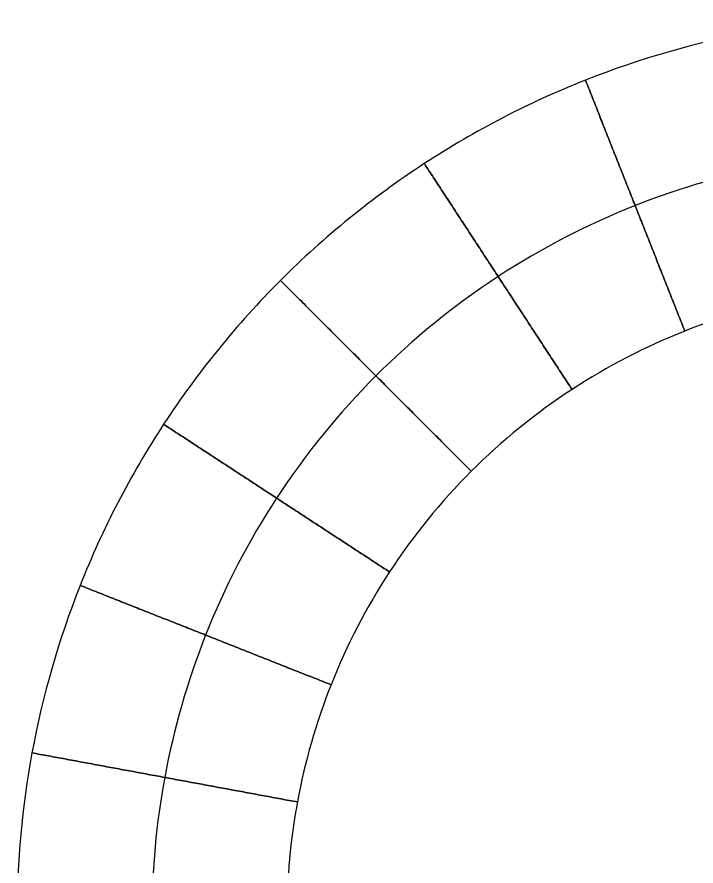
# Model space of a CAD drawing. Header units: millimetres. Extents: x 20.2 to 60.2, y 0 to 42.2.
# Drawn here: x 20.17 to 35.26, y 21.12 to 40 of the extents above; entities that cross this region are included whole.
import ezdxf

# ---------------------------------------------------------------- set-up
doc = ezdxf.new("R2010")
doc.units = ezdxf.units.MM
doc.layers.add('CHARGING$Platiene Rund Transmitter', color=178, linetype='Continuous', true_color=0x000000)

msp = doc.modelspace()

# ---------------------------------------------------------------- linework, layer by layer
at = {"layer": 'CHARGING$Platiene Rund Transmitter', "color": 86, "true_color": 0x118002}
for points in [[(40.166, 40), (41.386, 40), (43.899, 39.769), (47.626, 38.698), (51.21, 36.841), (54.409, 34.243), (57.007, 31.044), (58.864, 27.46), (59.935, 23.733), (60.278, 20), (59.935, 16.267), (58.864, 12.54), (57.007, 8.955), (54.409, 5.757), (51.21, 3.159), (47.626, 1.302), (43.899, 0.231), (40.166, -0.112), (36.433, 0.231), (32.706, 1.302), (29.121, 3.159), (25.923, 5.757), (23.325, 8.956), (21.468, 12.54), (20.396, 16.267), (20.054, 20), (20.396, 23.733), (21.468, 27.46), (23.325, 31.045), (25.923, 34.243), (29.121, 36.841), (32.705, 38.698), (36.433, 39.769), (38.946, 40), (40.166, 40)], [(40.166, 40, 1), (41.386, 40, 1), (43.899, 39.769, 1), (47.626, 38.698, 1), (51.21, 36.841, 1), (54.409, 34.243, 1), (57.007, 31.044, 1), (58.864, 27.46, 1), (59.935, 23.733, 1), (60.278, 20, 1), (59.935, 16.267, 1), (58.864, 12.54, 1), (57.007, 8.955, 1), (54.409, 5.757, 1), (51.21, 3.159, 1), (47.626, 1.302, 1), (43.899, 0.231, 1), (40.166, -0.112, 1), (36.433, 0.231, 1), (32.706, 1.302, 1), (29.121, 3.159, 1), (25.923, 5.757, 1), (23.325, 8.956, 1), (21.468, 12.54, 1), (20.396, 16.267, 1), (20.054, 20, 1), (20.396, 23.733, 1), (21.468, 27.46, 1), (23.325, 31.045, 1), (25.923, 34.243, 1), (29.121, 36.841, 1), (32.705, 38.698, 1), (36.433, 39.769, 1), (38.946, 40, 1), (40.166, 40, 1)], [(40.166, 40, 0.5), (41.386, 40, 0.5), (43.899, 39.769, 0.5), (47.626, 38.698, 0.5), (51.21, 36.841, 0.5), (54.409, 34.243, 0.5), (57.007, 31.044, 0.5), (58.864, 27.46, 0.5), (59.935, 23.733, 0.5), (60.278, 20, 0.5), (59.935, 16.267, 0.5), (58.864, 12.54, 0.5), (57.007, 8.955, 0.5), (54.409, 5.757, 0.5), (51.21, 3.159, 0.5), (47.626, 1.302, 0.5), (43.899, 0.231, 0.5), (40.166, -0.112, 0.5), (36.433, 0.231, 0.5), (32.706, 1.302, 0.5), (29.121, 3.159, 0.5), (25.923, 5.757, 0.5), (23.325, 8.956, 0.5), (21.468, 12.54, 0.5), (20.396, 16.267, 0.5), (20.054, 20, 0.5), (20.396, 23.733, 0.5), (21.468, 27.46, 0.5), (23.325, 31.045, 0.5), (25.923, 34.243, 0.5), (29.121, 36.841, 0.5), (32.705, 38.698, 0.5), (36.433, 39.769, 0.5), (38.946, 40, 0.5), (40.166, 40, 0.5)], [(40.166, 37), (41.203, 37), (43.339, 36.804), (46.507, 35.893), (49.554, 34.315), (52.272, 32.107), (54.481, 29.388), (56.059, 26.341), (56.97, 23.173), (57.261, 20), (56.97, 16.827), (56.059, 13.659), (54.481, 10.612), (52.272, 7.894), (49.554, 5.685), (46.507, 4.107), (43.339, 3.196), (40.166, 2.905), (36.993, 3.196), (33.825, 4.107), (30.778, 5.685), (28.06, 7.893), (25.851, 10.612), (24.273, 13.659), (23.362, 16.827), (23.071, 20), (23.362, 23.173), (24.273, 26.341), (25.851, 29.388), (28.059, 32.106), (30.778, 34.315), (33.825, 35.893), (36.993, 36.804), (39.129, 37), (40.166, 37)], [(40.166, 37, 1), (41.203, 37, 1), (43.339, 36.804, 1), (46.507, 35.893, 1), (49.554, 34.315, 1), (52.272, 32.107, 1), (54.481, 29.388, 1), (56.059, 26.341, 1), (56.97, 23.173, 1), (57.261, 20, 1), (56.97, 16.827, 1), (56.059, 13.659, 1), (54.481, 10.612, 1), (52.272, 7.894, 1), (49.554, 5.685, 1), (46.507, 4.107, 1), (43.339, 3.196, 1), (40.166, 2.905, 1), (36.993, 3.196, 1), (33.825, 4.107, 1), (30.778, 5.685, 1), (28.06, 7.893, 1), (25.851, 10.612, 1), (24.273, 13.659, 1), (23.362, 16.827, 1), (23.071, 20, 1), (23.362, 23.173, 1), (24.273, 26.341, 1), (25.851, 29.388, 1), (28.059, 32.106, 1), (30.778, 34.315, 1), (33.825, 35.893, 1), (36.993, 36.804, 1), (39.129, 37, 1), (40.166, 37, 1)], [(40.166, 34), (41.02, 34), (42.779, 33.839), (45.388, 33.088), (47.897, 31.789), (50.136, 29.97), (51.955, 27.731), (53.254, 25.222), (54.005, 22.613), (54.244, 20), (54.005, 17.387), (53.254, 14.778), (51.955, 12.269), (50.136, 10.03), (47.897, 8.211), (45.388, 6.912), (42.779, 6.161), (40.166, 5.922), (37.553, 6.161), (34.944, 6.912), (32.435, 8.211), (30.196, 10.03), (28.377, 12.269), (27.078, 14.778), (26.327, 17.387), (26.088, 20), (26.327, 22.613), (27.077, 25.222), (28.377, 27.731), (30.196, 29.97), (32.435, 31.789), (34.944, 33.088), (37.553, 33.839), (39.312, 34), (40.166, 34)], [(40.166, 34, 1), (41.02, 34, 1), (42.779, 33.839, 1), (45.388, 33.088, 1), (47.897, 31.789, 1), (50.136, 29.97, 1), (51.955, 27.731, 1), (53.254, 25.222, 1), (54.005, 22.613, 1), (54.244, 20, 1), (54.005, 17.387, 1), (53.254, 14.778, 1), (51.955, 12.269, 1), (50.136, 10.03, 1), (47.897, 8.211, 1), (45.388, 6.912, 1), (42.779, 6.161, 1), (40.166, 5.922, 1), (37.553, 6.161, 1), (34.944, 6.912, 1), (32.435, 8.211, 1), (30.196, 10.03, 1), (28.377, 12.269, 1), (27.078, 14.778, 1), (26.327, 17.387, 1), (26.088, 20, 1), (26.327, 22.613, 1), (27.077, 25.222, 1), (28.377, 27.731, 1), (30.196, 29.97, 1), (32.435, 31.789, 1), (34.944, 33.088, 1), (37.553, 33.839, 1), (39.312, 34, 1), (40.166, 34, 1)], [(40.166, 34, 0.5), (41.02, 34, 0.5), (42.779, 33.839, 0.5), (45.388, 33.088, 0.5), (47.897, 31.789, 0.5), (50.136, 29.97, 0.5), (51.955, 27.731, 0.5), (53.254, 25.222, 0.5), (54.005, 22.613, 0.5), (54.244, 20, 0.5), (54.005, 17.387, 0.5), (53.254, 14.778, 0.5), (51.955, 12.269, 0.5), (50.136, 10.03, 0.5), (47.897, 8.211, 0.5), (45.388, 6.912, 0.5), (42.779, 6.161, 0.5), (40.166, 5.922, 0.5), (37.553, 6.161, 0.5), (34.944, 6.912, 0.5), (32.435, 8.211, 0.5), (30.196, 10.03, 0.5), (28.377, 12.269, 0.5), (27.078, 14.778, 0.5), (26.327, 17.387, 0.5), (26.088, 20, 0.5), (26.327, 22.613, 0.5), (27.077, 25.222, 0.5), (28.377, 27.731, 0.5), (30.196, 29.97, 0.5), (32.435, 31.789, 0.5), (34.944, 33.088, 0.5), (37.553, 33.839, 0.5), (39.312, 34, 0.5), (40.166, 34, 0.5)]]:
    msp.add_open_spline(points, degree=3, knots=[0, 0, 0, 0, 2.996669, 6.173385, 9.482612, 12.862313, 16.242013, 19.55124, 22.727957, 25.724626, 28.721294, 31.898011, 35.207238, 38.586938, 41.966639, 45.275866, 48.452582, 51.449251, 54.44592, 57.622636, 60.931863, 64.311564, 67.691265, 71.000491, 74.177208, 77.173877, 80.170545, 83.347262, 86.656489, 90.036189, 93.41589, 96.725117, 99.901833, 102.898502, 102.898502, 102.898502, 102.898502], dxfattribs=at)
for points in [[(35.013, 33.017), (33.908, 35.806), (32.804, 38.596)], [(32.804, 38.596), (32.804, 38.596, 0.5), (32.804, 38.596, 1)], [(32.804, 38.596, 1), (33.908, 35.806, 1), (35.013, 33.017, 1)], [(32.505, 31.718), (30.863, 34.229), (29.222, 36.74)], [(29.222, 36.74), (29.222, 36.74, 0.5), (29.222, 36.74, 1)], [(29.222, 36.74, 1), (30.863, 34.229, 1), (32.505, 31.718, 1)], [(30.266, 29.899), (28.145, 32.021), (26.024, 34.142)], [(26.024, 34.142), (26.024, 34.142, 0.5), (26.024, 34.142, 1)], [(26.024, 34.142, 1), (28.145, 32.021, 1), (30.266, 29.899, 1)], [(35.013, 33.017, 1), (35.013, 33.017, 0.5), (35.013, 33.017)], [(32.505, 31.718, 1), (32.505, 31.718, 0.5), (32.505, 31.718)], [(28.448, 27.661), (25.937, 29.303), (23.426, 30.944)], [(23.426, 30.944), (23.426, 30.944, 0.5), (23.426, 30.944, 1)], [(23.426, 30.944, 1), (25.937, 29.303, 1), (28.448, 27.661, 1)], [(30.266, 29.899, 1), (30.266, 29.899, 0.5), (30.266, 29.899)], [(28.448, 27.661, 1), (28.448, 27.661, 0.5), (28.448, 27.661)], [(27.149, 25.153), (24.36, 26.258), (21.57, 27.362)], [(21.57, 27.362), (21.57, 27.362, 0.5), (21.57, 27.362, 1)], [(21.57, 27.362, 1), (24.36, 26.258, 1), (27.149, 25.153, 1)], [(27.149, 25.153, 1), (27.149, 25.153, 0.5), (27.149, 25.153)], [(26.4, 22.547), (23.45, 23.093), (20.5, 23.639)], [(20.5, 23.639), (20.5, 23.639, 0.5), (20.5, 23.639, 1)], [(20.5, 23.639, 1), (23.45, 23.093, 1), (26.4, 22.547, 1)], [(26.4, 22.547, 1), (26.4, 22.547, 0.5), (26.4, 22.547)]]:
    msp.add_open_spline(points, degree=2, dxfattribs=at)

doc.saveas('drawing.dxf')
